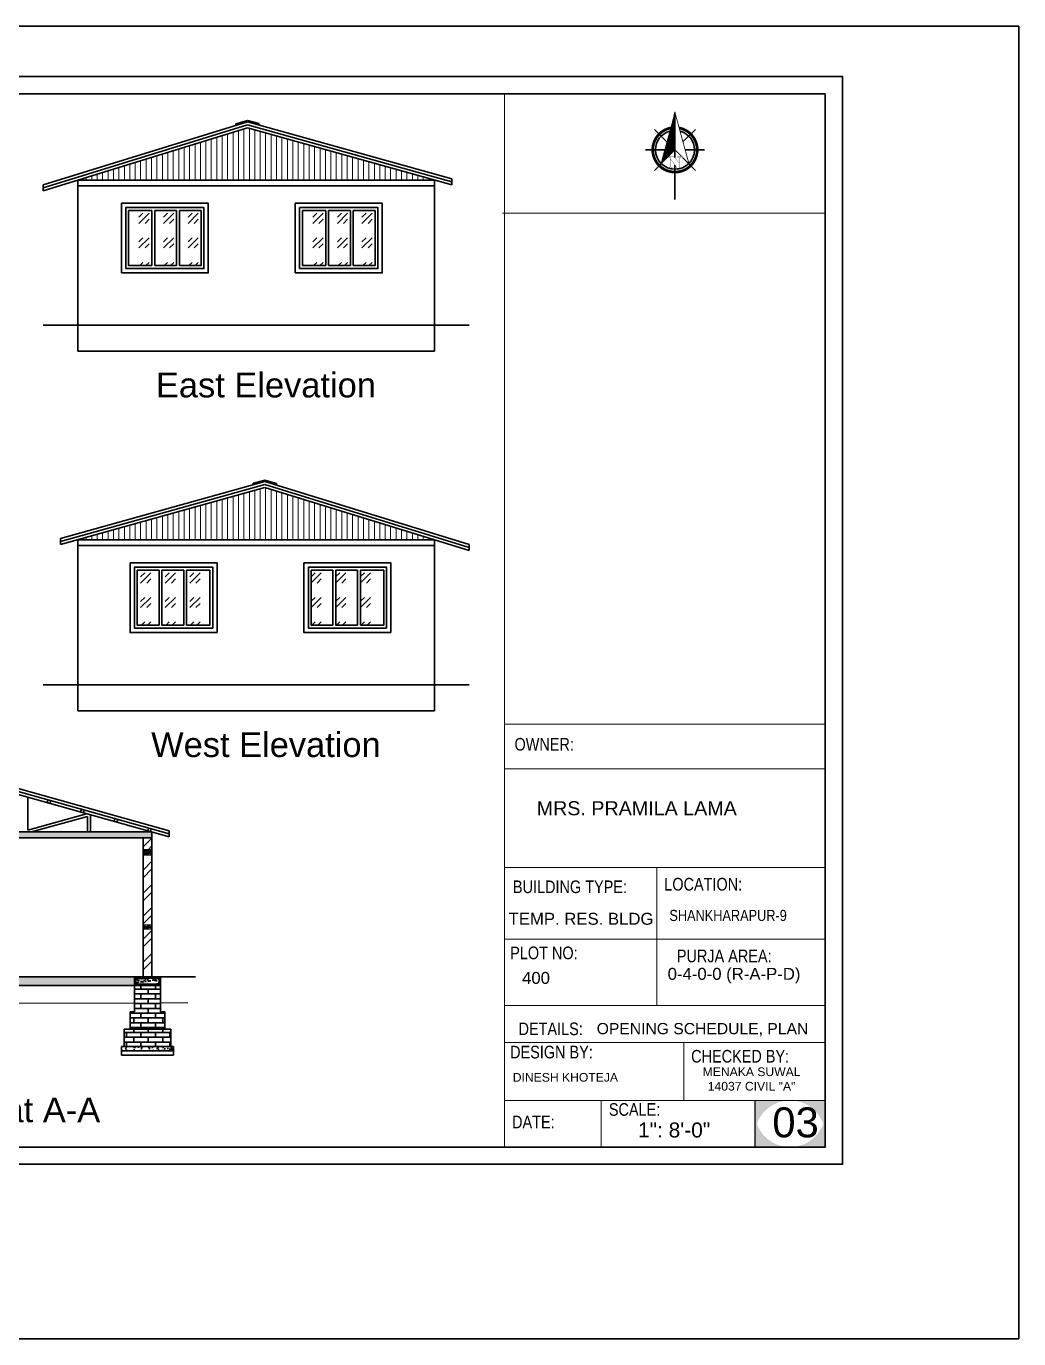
# Model space of a CAD drawing. Header units: inches. Extents: x 94889 to 364662, y -10661 to -3947.
# Drawn here: x 115610 to 116295, y -8053 to -7148 of the extents above; entities that cross this region are included whole.
import ezdxf

# ---------------------------------------------------------------- set-up
doc = ezdxf.new("R2010")
doc.units = ezdxf.units.IN
doc.header["$LTSCALE"] = 2
doc.header["$MEASUREMENT"] = 0
doc.layers.get('0').update_dxf_attribs({"linetype": 'CONTINUOUS'})
for name, color, linetype, lineweight in [('DIMENTION', 140, 'CONTINUOUS', 0), ('door', 20, 'CONTINUOUS', 35), ('Rebars', 1, 'CONTINUOUS', 13), ('Siteplan', 7, 'CONTINUOUS', 30), ('steps', 253, 'CONTINUOUS', 20), ('TEXT', 181, 'CONTINUOUS', 25), ('WALL - A', 1, 'CONTINUOUS', 40)]:
    doc.layers.add(name, color=color, linetype=linetype, lineweight=lineweight)
doc.layers.add('Normal Wall', color=7, linetype='CONTINUOUS', lineweight=35, true_color=0xffaf89)
doc.layers.add('Rear Wall', color=7, linetype='CONTINUOUS', lineweight=20, true_color=0xd4e480)
doc.styles.get("Standard").update_dxf_attribs({"font": 'ARIALN.TTF'})
doc.styles.add('SwissBT', font='swiss.ttf', dxfattribs={"height": 12})
pattern_1 = [(45, (7025.634, 862.33), (16.9705627, 0), [10, -14]), (45, (7029.877, 862.33), (16.9705627, 0), [4, -20]), (45, (7025.634, 866.573), (16.9705627, 0), [4, -20])]
pattern_2 = [(45, (7145.634, 862.33), (16.9705627, 0), [10, -14]), (45, (7149.877, 862.33), (16.9705627, 0), [4, -20]), (45, (7145.634, 866.573), (16.9705627, 0), [4, -20])]
pattern_3 = [(45, (7025.634, 614.198), (16.9705627, 0), [10, -14]), (45, (7029.877, 614.198), (16.9705627, 0), [4, -20]), (45, (7025.634, 618.44), (16.9705627, 0), [4, -20])]
pattern_4 = [(45, (7145.634, 614.198), (16.9705627, 0), [10, -14]), (45, (7149.877, 614.198), (16.9705627, 0), [4, -20]), (45, (7145.634, 618.44), (16.9705627, 0), [4, -20])]
pattern_5 = [(50, (51365.8693, 108708.794), (5.73808146, -0.50201708), [0.6, -6.6]), (355, (51365.8693, 108708.794), (-1.11001067, 6.01753707), [0.48, -5.28]), (100.4514, (51366.3475, 108708.752), (4.62807505, 5.51551634), [0.50992152, -5.6091369]), (46.1842, (51365.869, 108710.394), (8.5379284, -1.3241521), [0.9, -9.9]), (96.6356, (51366.581, 108710.2835), (7.47730164, 7.79294297), [0.7648823, -8.413704]), (351.1842, (51365.869, 108710.394), (7.47729556, 7.7929488), [0.72, -7.92]), (21, (51366.6693, 108709.994), (4.77525642, -3.22095113), [0.6, -6.6]), (326, (51366.6693, 108709.994), (1.94652266, 5.80120036), [0.48, -5.28]), (71.4514, (51367.067, 108709.7254), (6.72178103, 2.58024397), [0.50992152, -5.6091369]), (37.5, (51365.8693, 108708.7938), (0.097278843, 2.66315083), [0, -5.216, 0, -5.36, 0, -5.3]), (7.5, (51365.8693, 108708.7938), (2.1045563, 3.155293695), [0, -3.056, 0, -5.096, 0, -2.02]), (327.5, (51364.0853, 108708.7938), (4.27057949, -0.180438974), [0, -2, 0, -6.24, 0, -8.28]), (317.5, (51363.2853, 108708.794), (4.66548935, 0.80083986), [0, -2.6, 0, -4.144, 0, -5.88])]
pattern_6 = [(45, (5304.593, 412.575), (-7.9549513, 7.9549513), []), (45, (5309.896, 412.575), (-7.9549513, 7.9549513), [])]

# ---------------------------------------------------------------- blocks, each defined once
blk = doc.blocks.new('*X29')
at = {"color": 0}
for p, q in [((146.95, -410.95), (147.62, -410.29)), ((147.15, -410.22), (147.62, -409.76)), ((147.35, -409.49), (147.62, -409.23)), ((147.55, -408.76), (147.62, -408.7)), ((145.16, -417.52), (147.62, -415.06)), ((145.36, -416.79), (147.62, -414.53)), ((145.56, -416.06), (147.62, -414)), ((145.76, -415.33), (147.62, -413.47)), ((145.96, -414.6), (147.62, -412.94)), ((146.16, -413.87), (147.62, -412.41)), ((146.36, -413.14), (147.62, -411.88)), ((146.55, -412.41), (147.62, -411.35)), ((146.75, -411.68), (147.62, -410.82)), ((143.36, -424.09), (147.62, -419.83)), ((143.56, -423.36), (147.62, -419.3)), ((143.76, -422.63), (147.62, -418.77)), ((143.96, -421.9), (147.62, -418.24)), ((144.16, -421.17), (147.62, -417.71)), ((144.36, -420.44), (147.62, -417.18)), ((144.56, -419.71), (147.62, -416.65)), ((144.76, -418.98), (147.62, -416.12)), ((144.96, -418.25), (147.62, -415.59)), ((142.76, -426.28), (147.62, -421.42)), ((142.96, -425.55), (147.62, -420.89)), ((143.16, -424.82), (147.62, -420.36))]:
    blk.add_line(p, q, dxfattribs=at)
blk = doc.blocks.new('NORTH_15')
for p, q in [((0, 3.66), (0, 10.62)), ((-2.87, 2.87), (-7.37, 7.37)), ((2.87, 2.87), (7.37, 7.37)), ((-13.37, 0), (2.72, 0)), ((5.49, 0), (17.83, 0)), ((-2.87, -2.87), (-7.37, -7.37)), ((0, -3.66), (0, -10.62)), ((2.87, -2.87), (7.37, -7.37))]:
    blk.add_line(p, q)
for points, const_width in [([(4.96, -5.01), (-13.37, 0), (4.9, 5), (0, 0), (4.96, -5.01)], 0.3), ([(5.93, -1.55), (6, -1.55), (6.07, -1.54), (6.13, -1.53), (6.17, -1.52), (6.22, -1.51), (6.26, -1.49), (6.28, -1.47), (6.3, -1.45), (6.32, -1.42), (6.33, -1.39), (6.35, -1.34), (6.36, -1.29), (6.37, -1.23), (6.38, -1.16), (6.38, -1.08), (6.38, -1), (6.54, -1), (6.54, -2.34), (6.38, -2.34), (6.38, -2.3), (6.38, -2.23), (6.38, -2.16), (6.37, -2.09), (6.36, -2.04), (6.35, -1.99), (6.33, -1.95), (6.32, -1.91), (6.3, -1.88), (6.28, -1.86), (6.26, -1.83), (6.22, -1.81), (6.18, -1.8), (6.13, -1.78), (6.07, -1.77), (6.01, -1.76), (5.95, -1.76), (2.66, -1.76), (2.66, -2.34), (2.5, -2.34), (2.5, -0.16), (4.71, 1.44), (3.14, 1.44), (3.07, 1.44), (3, 1.43), (2.94, 1.42), (2.89, 1.41), (2.85, 1.4), (2.81, 1.38), (2.78, 1.36), (2.76, 1.34), (2.74, 1.31), (2.72, 1.27), (2.7, 1.22), (2.69, 1.17), (2.68, 1.11), (2.67, 1.04), (2.66, 0.97), (2.66, 0.89), (2.66, 0.87), (2.5, 0.87), (2.5, 2.21), (2.66, 2.21), (2.66, 2.17), (2.66, 2.09), (2.67, 2.03), (2.68, 1.97), (2.69, 1.91), (2.7, 1.86), (2.71, 1.82), (2.73, 1.78), (2.75, 1.76), (2.77, 1.74), (2.8, 1.72), (2.85, 1.7), (2.89, 1.68), (2.94, 1.67), (3, 1.66), (3.07, 1.66), (3.14, 1.66), (6.54, 1.66), (6.54, 0.75), (3.33, -1.55), (5.93, -1.55), (5.93, -1.55)], 0.1)]:
    blk.add_lwpolyline(points, dxfattribs=dict(const_width=const_width))
at = {"const_width": 1}
for points in [[(0, -8, 1), (0, 8, 0.359415), (-7.86, 1.52, 1)], [(-7.86, -1.52, 0.359415), (0, -8, 1)]]:
    blk.add_lwpolyline(points, format="xyb", dxfattribs=at)
for start, end in [(90, 164.973), (270, 90), (195.027, 270)]:
    blk.add_arc((0, 0), 7, start, end)
at = {"rotation": 90}
blk.add_blockref('*X29', (-421.89, -147.62), dxfattribs=at)
blk = doc.blocks.new('A$C0BDB7EE9')
at = {"layer": 'Siteplan', "xscale": 2.999999999999779, "yscale": 2.999999999999779, "zscale": 2.999999999999779, "rotation": 247.8612575918487}
blk.add_blockref('NORTH_15', (20.2, 49.5), dxfattribs=at)
blk = doc.blocks.new('A$C327B4BBD')
at = {"layer": 'DIMENTION', "ltscale": 0.3, "xscale": 1.171875000000082, "yscale": 1.171875000000082, "zscale": 1.171875000000082, "rotation": 112.1387424081494}
blk.add_blockref('A$C0BDB7EE9', (16.1, 0), dxfattribs=at)

msp = doc.modelspace()

# ---------------------------------------------------------------- hatches: boundary and pattern name
at = {"linetype": 'ByBlock', "lineweight": 5}
h = msp.add_hatch(dxfattribs=at)
h.set_pattern_fill('AR-CONC', style=0)
h.set_pattern_definition([(50, (5064.5927, 412.575), (7.17260183, -0.62752135), [0.75, -8.25]), (355, (5064.593, 412.575), (-1.38751334, 7.52192134), [0.6, -6.6]), (100.4514445, (5065.1904, 412.523), (5.78508847, 6.8943999), [0.6374019, -7.0114211]), (46.1842, (5064.593, 414.575), (10.6724133, -1.6551928), [1.125, -12.375]), (96.635635, (5065.482, 414.437), (9.3466195, 9.741186), [0.9561034, -10.5171376]), (351.184164, (5064.593, 414.575), (9.3466195, 9.741186), [0.9, -9.9]), (21, (5065.5927, 414.075), (5.96907052, -4.0261889), [0.75, -8.25]), (326, (5065.593, 414.075), (2.4331533, 7.25150045), [0.6, -6.6]), (71.451445, (5066.09, 413.74), (8.40222377, 3.22531153), [0.6374019, -7.0114211]), (37.5, (5064.5927, 412.5753), (0.121598553, 3.32893854), [0, -6.52, 0, -6.7, 0, -6.625]), (7.5, (5064.5927, 412.5753), (2.63069537, 3.94411712), [0, -3.82, 0, -6.37, 0, -2.525]), (327.5, (5062.3627, 412.5753), (5.33822436, -0.22554872), [0, -2.5, 0, -7.8, 0, -10.35]), (317.5, (5061.3627, 412.5753), (5.8318617, 1.00104982), [0, -3.25, 0, -5.18, 0, -7.35])])
h.paths.add_polyline_path([(115697.12, -7703.43), (115451.12, -7703.43), (115451.12, -7707.43), (115697.12, -7707.43)])
h = msp.add_hatch(dxfattribs=at)
h.set_pattern_fill('AR-CONC', scale=0.25, style=0)
h.set_pattern_definition([(50, (5304.5927, 463.5753), (1.793150457, -0.156880337), [0.1875, -2.0625]), (355, (5304.5927, 463.5753), (-0.346878334, 1.880480334), [0.15, -1.65]), (100.4514445, (5304.7421, 463.5622), (1.446272117, 1.723599977), [0.15935048, -1.75285528]), (46.1842, (5304.5927, 464.0753), (2.668103327, -0.4137982), [0.28125, -3.09375]), (96.6356355, (5304.815, 464.0408), (2.336654864, 2.4352965), [0.239025855, -2.6292844]), (351.184164, (5304.5927, 464.0753), (2.33665486, 2.4352965), [0.225, -2.475]), (21, (5304.8427, 463.9503), (1.49226763, -1.006547227), [0.1875, -2.0625]), (326, (5304.8427, 463.9503), (0.60828833, 1.812875113), [0.15, -1.65]), (71.4514447, (5304.967, 463.8664), (2.100555942, 0.806327882), [0.159350475, -1.75285528]), (37.5, (5304.5927, 463.5753), (0.0303996383, 0.8322346346), [0, -1.63, 0, -1.675, 0, -1.65625]), (7.5, (5304.5927, 463.5753), (0.6576738436, 0.98602928), [0, -0.955, 0, -1.5925, 0, -0.63125]), (327.5, (5304.0352, 463.5753), (1.3345560904, -0.0563871793), [0, -0.625, 0, -1.95, 0, -2.5875]), (317.5, (5303.7852, 463.5753), (1.457965423, 0.250262456), [0, -0.8125, 0, -1.295, 0, -1.8375])])
h.paths.add_polyline_path([(115697.12, -7715.43), (115691.12, -7715.43), (115691.12, -7719.43), (115697.12, -7719.43)])
edge = h.paths.add_edge_path(flags=16)
edge.add_arc((115696.03, -7718.07), 0.496, -91.94201, 0, ccw=False)
edge.add_line((115696.02, -7718.57), (115692.22, -7718.57))
edge.add_arc((115692.2, -7718.07), 0.496, 180, 271.94201, ccw=False)
edge.add_arc((115692.2, -7718.07), 0.496, 0, 180, ccw=False)
edge.add_arc((115692.2, -7718.07), 0.496, 271.94201, 360, ccw=False)
edge.add_line((115692.22, -7718.57), (115696.02, -7718.57))
edge.add_arc((115696.03, -7718.07), 0.496, 180, 268.05799, ccw=False)
edge.add_arc((115696.03, -7718.07), 0.496, 0, 180, ccw=False)
h = msp.add_hatch(dxfattribs=at)
h.set_pattern_fill('AR-CONC', scale=0.25, style=0)
h.set_pattern_definition([(50, (5304.5927, 412.5753), (1.793150457, -0.156880337), [0.1875, -2.0625]), (355, (5304.5927, 412.5753), (-0.346878334, 1.880480334), [0.15, -1.65]), (100.4514445, (5304.7421, 412.5622), (1.446272117, 1.723599977), [0.15935048, -1.75285528]), (46.1842, (5304.5927, 413.0753), (2.668103327, -0.4137982), [0.28125, -3.09375]), (96.6356355, (5304.815, 413.0408), (2.336654864, 2.4352965), [0.239025855, -2.6292844]), (351.184164, (5304.5927, 413.0753), (2.33665486, 2.4352965), [0.225, -2.475]), (21, (5304.8427, 412.9503), (1.49226763, -1.006547227), [0.1875, -2.0625]), (326, (5304.8427, 412.9503), (0.60828833, 1.812875113), [0.15, -1.65]), (71.4514447, (5304.967, 412.8664), (2.100555942, 0.806327882), [0.159350475, -1.75285528]), (37.5, (5304.5927, 412.5753), (0.0303996383, 0.8322346346), [0, -1.63, 0, -1.675, 0, -1.65625]), (7.5, (5304.5927, 412.5753), (0.6576738436, 0.98602928), [0, -0.955, 0, -1.5925, 0, -0.63125]), (327.5, (5304.0352, 412.5753), (1.3345560904, -0.0563871793), [0, -0.625, 0, -1.95, 0, -2.5875]), (317.5, (5303.7852, 412.5753), (1.457965423, 0.250262456), [0, -0.8125, 0, -1.295, 0, -1.8375])])
h.paths.add_polyline_path([(115697.12, -7767.43), (115691.12, -7767.43), (115691.12, -7770.43), (115697.12, -7770.43)])
h.paths.add_polyline_path([(115696.53, -7769.07, -0.424176), (115696.02, -7769.57), (115692.22, -7769.57, -0.424176), (115691.7, -7769.07, -1), (115692.69, -7769.07, -0.404321), (115692.22, -7769.57), (115696.02, -7769.57, -0.404321), (115695.54, -7769.07, -1)], flags=16)
msp.add_hatch(color=0).paths.add_polyline_path([(116161.75, -7888.71), (116137.44, -7888.71, -0.414214), (116161.75, -7913.02)])
at = {"layer": 'door', "ltscale": 0.5}
h = msp.add_hatch(dxfattribs=at)
h.set_pattern_fill('GOST_GLASS', color=256, scale=2)
h.set_pattern_definition(pattern_1)
h.paths.add_polyline_path([(115681.08, -7312.67), (115697.08, -7312.67), (115697.08, -7274.67), (115681.08, -7274.67)])
h = msp.add_hatch(dxfattribs=at)
h.set_pattern_fill('GOST_GLASS', color=256, scale=2)
h.set_pattern_definition(pattern_1)
h.paths.add_polyline_path([(115699.08, -7312.67), (115714.08, -7312.67), (115714.08, -7274.67), (115699.08, -7274.67)])
h = msp.add_hatch(dxfattribs=at)
h.set_pattern_fill('GOST_GLASS', color=256, scale=2)
h.set_pattern_definition(pattern_1)
h.paths.add_polyline_path([(115731.08, -7274.67), (115716.08, -7274.67), (115716.08, -7312.67), (115731.08, -7312.67)])
h = msp.add_hatch(dxfattribs=at)
h.set_pattern_fill('GOST_GLASS', color=256, scale=2)
h.set_pattern_definition(pattern_2)
h.paths.add_polyline_path([(115817.08, -7274.67), (115801.08, -7274.67), (115801.08, -7312.67), (115817.08, -7312.67)])
h = msp.add_hatch(dxfattribs=at)
h.set_pattern_fill('GOST_GLASS', color=256, scale=2)
h.set_pattern_definition(pattern_2)
h.paths.add_polyline_path([(115834.08, -7274.67), (115819.08, -7274.67), (115819.08, -7312.67), (115834.08, -7312.67)])
h = msp.add_hatch(dxfattribs=at)
h.set_pattern_fill('GOST_GLASS', color=256, scale=2)
h.set_pattern_definition(pattern_2)
h.paths.add_polyline_path([(115851.08, -7274.67), (115836.08, -7274.67), (115836.08, -7312.67), (115851.08, -7312.67)])
h = msp.add_hatch(dxfattribs=at)
h.set_pattern_fill('GOST_GLASS', color=256, scale=2)
h.set_pattern_definition(pattern_4)
h.paths.add_polyline_path([(115687.08, -7522.81), (115702.08, -7522.81), (115702.08, -7560.81), (115687.08, -7560.81)])
h = msp.add_hatch(dxfattribs=at)
h.set_pattern_fill('GOST_GLASS', color=256, scale=2)
h.set_pattern_definition(pattern_4)
h.paths.add_polyline_path([(115704.08, -7522.81), (115719.08, -7522.81), (115719.08, -7560.81), (115704.08, -7560.81)])
h = msp.add_hatch(dxfattribs=at)
h.set_pattern_fill('GOST_GLASS', color=256, scale=2)
h.set_pattern_definition(pattern_4)
h.paths.add_polyline_path([(115721.08, -7522.81), (115737.08, -7522.81), (115737.08, -7560.81), (115721.08, -7560.81)])
h = msp.add_hatch(dxfattribs=at)
h.set_pattern_fill('GOST_GLASS', color=256, scale=2)
h.set_pattern_definition(pattern_3)
h.paths.add_polyline_path([(115807.08, -7560.81), (115822.08, -7560.81), (115822.08, -7522.81), (115807.08, -7522.81)])
h = msp.add_hatch(dxfattribs=at)
h.set_pattern_fill('GOST_GLASS', color=256, scale=2)
h.set_pattern_definition(pattern_3)
h.paths.add_polyline_path([(115839.08, -7522.81), (115824.08, -7522.81), (115824.08, -7560.81), (115839.08, -7560.81)])
h = msp.add_hatch(dxfattribs=at)
h.set_pattern_fill('GOST_GLASS', color=256, scale=2)
h.set_pattern_definition(pattern_3)
h.paths.add_polyline_path([(115857.08, -7522.81), (115841.08, -7522.81), (115841.08, -7560.81), (115857.08, -7560.81)])
h = msp.add_hatch(color=256, dxfattribs=at)
h.dxf.hatch_style = 1
h.paths.add_polyline_path([(115692.69, -7718.07, 0.315664), (115692.37, -7717.6), (115692.2, -7717.57, 0.414214), (115691.7, -7718.07, 0.404321), (115692.18, -7718.57), (115692.22, -7718.57, 0.404321)])
h = msp.add_hatch(color=256, dxfattribs=at)
h.dxf.hatch_style = 1
h.paths.add_polyline_path([(115696.03, -7717.57), (115695.86, -7717.6, 0.315664), (115695.54, -7718.07, 1), (115696.53, -7718.07, 0.414214)])
h = msp.add_hatch(color=256, dxfattribs=at)
h.dxf.hatch_style = 1
h.paths.add_polyline_path([(115692.69, -7769.07, 0.315664), (115692.37, -7768.6), (115692.2, -7768.57, 0.414214), (115691.7, -7769.07, 0.404321), (115692.18, -7769.57), (115692.22, -7769.57, 0.404321)])
h = msp.add_hatch(color=256, dxfattribs=at)
h.dxf.hatch_style = 1
h.paths.add_polyline_path([(115696.03, -7768.57), (115695.86, -7768.6, 0.315664), (115695.54, -7769.07, 1), (115696.53, -7769.07, 0.414214)])
h = msp.add_hatch(dxfattribs=at)
h.set_pattern_fill('AR-CONC', color=256, scale=0.8, style=0)
h.set_pattern_definition(pattern_5)
h.paths.add_polyline_path([(115703.12, -7803.43), (115685.12, -7803.43), (115685.12, -7809.43), (115703.12, -7809.43), (115703.12, -7804.38)])
h.paths.add_polyline_path([(115702.12, -7804.38), (115702.12, -7808.43), (115686.12, -7808.43), (115686.12, -7804.38), (115686.42, -7804.38, -0.049683), (115686.48, -7804.38)], flags=16)
h.paths.add_polyline_path([(115702.11, -7804.71, -1), (115701.44, -7804.71, -1)], flags=0)
h.paths.add_polyline_path([(115702.12, -7808.09, -1), (115701.45, -7808.09, -1)], flags=16)
h.paths.add_polyline_path([(115686.79, -7808.09, -1), (115686.12, -7808.09, -1)], flags=16)
h = msp.add_hatch(dxfattribs=at)
h.set_pattern_fill('AR-CONC', color=256, scale=0.8, style=0)
h.set_pattern_definition(pattern_5)
h.paths.add_polyline_path([(115702.12, -7804.38), (115686.12, -7804.38), (115686.12, -7808.43), (115702.12, -7808.43)])
h = msp.add_hatch(color=256, dxfattribs=at)
h.paths.add_polyline_path([(115686.79, -7804.71, 0.385424), (115686.48, -7804.38), (115686.42, -7804.38, 0.385424), (115686.12, -7804.71, 1)])
h.paths.add_polyline_path([(115686.12, -7808.09, 1), (115686.79, -7808.09, 1)])
h.paths.add_polyline_path([(115701.44, -7804.71, 1), (115702.11, -7804.71, 1)])
h.paths.add_polyline_path([(115701.45, -7808.09, 1), (115702.12, -7808.09, 1)])
h = msp.add_hatch(dxfattribs=at)
h.set_pattern_fill('AR-BRSTD', color=256, scale=1.25)
h.set_pattern_definition([(0, (5064.5927, 412.5753), (0, 3.33375), []), (90, (5064.5927, 412.5753), (-5, 3.33375), [3.33375, -3.33375])])
h.paths.add_polyline_path([(115703.12, -7809.43), (115685.12, -7809.43), (115685.12, -7827.43), (115703.12, -7827.43)])
h.paths.add_polyline_path([(115706.12, -7827.43), (115682.12, -7827.43), (115682.12, -7839.43), (115703.12, -7839.43), (115706.12, -7839.43)])
h.paths.add_polyline_path([(115710.12, -7839.43), (115703.12, -7839.43), (115682.12, -7839.43), (115678.12, -7839.43), (115678.12, -7851.43), (115710.12, -7851.43)])
h = msp.add_hatch(dxfattribs=at)
h.set_pattern_fill('AR-CONC', color=256, style=0)
h.set_pattern_definition([(50, (110926.377, 60591.4525), (7.17260183, -0.62752135), [0.75, -8.25]), (355, (110926.377, 60591.4525), (-1.3875133, 7.5219213), [0.6, -6.6]), (100.4514, (110926.9745, 60591.4), (5.7850938, 6.8943954), [0.6374019, -7.0114211]), (46.1842, (110926.377, 60593.4525), (10.6724105, -1.6551901), [1.125, -12.375]), (96.6356, (110927.266, 60593.315), (9.346627, 9.7411787), [0.9561029, -10.51713]), (351.1842, (110926.377, 60593.453), (9.3466195, 9.741186), [0.9, -9.9]), (21, (110927.377, 60592.9525), (5.9690705, -4.0261889), [0.75, -8.25]), (326, (110927.377, 60592.9525), (2.4331533, 7.25150045), [0.6, -6.6]), (71.4514, (110927.874, 60592.617), (8.4022263, 3.225305), [0.6374019, -7.0114211]), (37.5, (110926.3767, 60591.4525), (0.12159855, 3.32893854), [0, -6.52, 0, -6.7, 0, -6.625]), (7.5, (110926.3767, 60591.4525), (2.63069537, 3.94411712), [0, -3.82, 0, -6.37, 0, -2.525]), (327.5, (110924.1467, 60591.4525), (5.33822436, -0.22554872), [0, -2.5, 0, -7.8, 0, -10.35]), (317.5, (110923.1467, 60591.4525), (5.8318617, 1.00104982), [0, -3.25, 0, -5.18, 0, -7.35])])
h.paths.add_polyline_path([(115712.12, -7851.43), (115676.12, -7851.43), (115676.12, -7854.43), (115712.12, -7854.43)])
at = {"layer": 'steps', "ltscale": 0.3}
h = msp.add_hatch(dxfattribs=at)
h.set_pattern_fill('ANSI31', scale=30, angle=45)
h.set_pattern_definition([(90, (7025.634, 862.3304), (-3.75, 0), [])])
h.paths.add_polyline_path([(115892.08, -7253.67), (115763.08, -7217.67), (115646.08, -7253.67)])
h = msp.add_hatch(dxfattribs=at)
h.set_pattern_fill('ANSI31', scale=30, angle=45)
h.set_pattern_definition([(90, (7025.634, 614.1977), (-3.75, 0), [])])
h.paths.add_polyline_path([(115892.08, -7501.81), (115775.08, -7465.81), (115646.08, -7501.81)])
h = msp.add_hatch(dxfattribs=at)
h.set_pattern_fill('AR-CONC', scale=0.8, style=0)
h.set_pattern_definition([(50, (115585.616, -7806.428), (5.73808, -0.50202), [0.6, -6.6]), (355, (115585.616, -7806.428), (-1.11, 6.01754), [0.48, -5.28]), (100.4514, (115586.0944, -7806.47), (4.62807, 5.51552), [0.50992, -5.60914]), (46.184, (115585.616, -7804.828), (8.53793, -1.32415), [0.9, -9.9]), (96.636, (115586.328, -7804.9385), (7.4773, 7.79295), [0.7649, -8.4137]), (351.184, (115585.616, -7804.828), (7.4773, 7.79295), [0.72, -7.92]), (21, (115586.416, -7805.228), (4.77526, -3.22095), [0.6, -6.6]), (326, (115586.416, -7805.228), (1.94652, 5.8012), [0.48, -5.28]), (71.4514, (115586.814, -7805.4966), (6.72178, 2.58025), [0.50992, -5.60914]), (37.5, (115585.6162, -7806.4281), (0.09728, 2.66315), [0, -5.216, 0, -5.36, 0, -5.3]), (7.5, (115585.6162, -7806.428), (2.104556, 3.155294), [0, -3.056, 0, -5.096, 0, -2.02]), (327.5, (115583.8322, -7806.4281), (4.27058, -0.18044), [0, -2, 0, -6.24, 0, -8.28]), (317.5, (115583.032, -7806.428), (4.66549, 0.80084), [0, -2.6, 0, -4.144, 0, -5.88])])
h.paths.add_polyline_path([(115576.62, -7803.43), (115459.62, -7803.43), (115459.62, -7809.43), (115576.62, -7809.43)])
h.paths.add_polyline_path([(115694.62, -7803.43), (115576.62, -7803.43), (115576.62, -7809.43), (115694.62, -7809.43)])
at = {"layer": 'TEXT'}
for points in [[(116137.44, -7888.71), (116113.13, -7888.71), (116113.13, -7913.02, -0.414214)], [(116137.44, -7888.71), (116113.13, -7888.71), (116113.13, -7913.02, -0.414214)], [(116113.13, -7896.53), (116113.13, -7920.84), (116137.44, -7920.84, -0.414214)], [(116113.13, -7896.53), (116113.13, -7920.84), (116137.44, -7920.84, -0.414214)], [(116161.75, -7888.71), (116137.44, -7888.71, -0.414214), (116161.75, -7913.02)], [(116161.75, -7896.53, -0.414214), (116137.44, -7920.84), (116161.75, -7920.84)], [(116161.75, -7896.53, -0.414214), (116137.44, -7920.84), (116161.75, -7920.84)]]:
    msp.add_hatch(color=0, dxfattribs=at).paths.add_polyline_path(points)
at = {"layer": 'WALL - A', "lineweight": 25}
h = msp.add_hatch(dxfattribs=at)
h.set_pattern_fill('ANSI32', color=256, scale=30, style=0)
h.set_pattern_definition(pattern_6)
h.paths.add_polyline_path([(115697.12, -7707.43), (115691.12, -7707.43), (115691.12, -7715.43), (115697.12, -7715.43)])
h = msp.add_hatch(dxfattribs=at)
h.set_pattern_fill('ANSI32', color=256, scale=30, style=0)
h.set_pattern_definition(pattern_6)
h.paths.add_polyline_path([(115697.12, -7719.43), (115691.12, -7719.43), (115691.12, -7767.43), (115697.12, -7767.43)])
h = msp.add_hatch(dxfattribs=at)
h.set_pattern_fill('ANSI32', color=256, scale=30, style=0)
h.set_pattern_definition(pattern_6)
h.paths.add_polyline_path([(115697.12, -7770.43), (115691.12, -7770.43), (115691.12, -7803.43), (115697.12, -7803.43)])

# ---------------------------------------------------------------- linework, layer by layer
at = {"color": 7, "linetype": 'ByBlock', "lineweight": 5}
for p, q in [((115691.12, -7715.43), (115697.12, -7715.43)), ((115691.12, -7719.43), (115697.12, -7719.43)), ((115691.12, -7719.43), (115697.12, -7719.43)), ((115692.18, -7718.57), (115696.03, -7718.57)), ((115692.2, -7717.57), (115693.95, -7717.88)), ((115696.03, -7717.57), (115694.28, -7717.88)), ((115691.12, -7767.43), (115697.12, -7767.43)), ((115692.18, -7769.57), (115696.03, -7769.57)), ((115692.2, -7768.57), (115693.95, -7768.88)), ((115696.03, -7768.57), (115694.28, -7768.88)), ((115691.12, -7770.43), (115697.12, -7770.43)), ((115691.12, -7770.43), (115697.12, -7770.43)), ((115703.12, -7821.43), (115721.89, -7821.43))]:
    msp.add_line(p, q, dxfattribs=at)
at = {"color": 7, "linetype": 'ByBlock', "lineweight": 5, "ltscale": 10}
msp.add_line((115577.12, -7821.44), (115685.12, -7821.44), dxfattribs=at)
at = {"color": 0}
msp.add_line((116113.13, -7888.71), (116113.13, -7920.84), dxfattribs=at)
msp.add_line((116113.13, -7888.71), (116113.13, -7920.84), dxfattribs=at)
at = {"color": 7, "linetype": 'ByBlock', "lineweight": 5}
for centre in [(115692.2, -7718.07), (115696.03, -7718.07), (115692.2, -7769.07), (115696.03, -7769.07)]:
    msp.add_circle(centre, 0.496, dxfattribs=at)
at = {"layer": 'door', "ltscale": 0.5}
for p, q in [((115763.02, -7213.5), (115622.08, -7256.87)), ((115763.05, -7215.59), (115622.08, -7258.97)), ((115755.02, -7214.92), (115763.01, -7212.46)), ((115755.02, -7215.97), (115755.02, -7214.92)), ((115763.01, -7212.46), (115771.02, -7214.7)), ((115763.02, -7213.5), (115904.08, -7252.87)), ((115763.05, -7215.59), (115904.08, -7254.95)), ((115771.02, -7215.74), (115771.02, -7214.7)), ((115763.08, -7217.67), (115622.08, -7261.06)), ((115763.08, -7217.67), (115904.08, -7257.02)), ((115646.08, -7353.67), (115646.08, -7253.67)), ((115646.08, -7253.67), (115892.08, -7253.67)), ((115892.08, -7353.67), (115892.08, -7253.67)), ((115904.08, -7257.02), (115904.08, -7252.87)), ((115622.08, -7261.06), (115622.08, -7256.87)), ((115646.08, -7257.67), (115892.08, -7257.67)), ((115697.08, -7274.67), (115697.08, -7312.67)), ((115699.08, -7274.67), (115699.08, -7312.67)), ((115716.08, -7274.67), (115716.08, -7312.67)), ((115817.08, -7274.67), (115817.08, -7312.67)), ((115819.08, -7274.67), (115819.08, -7312.67)), ((115836.08, -7274.67), (115836.08, -7312.67)), ((115622.08, -7353.67), (115916.08, -7353.67)), ((115646.08, -7371.67), (115646.08, -7353.67)), ((115892.08, -7371.67), (115892.08, -7353.67)), ((115646.08, -7371.67), (115892.08, -7371.67)), ((115775.13, -7461.64), (115634.08, -7501)), ((115775.15, -7460.6), (115767.13, -7462.83)), ((115775.13, -7461.64), (115916.08, -7505.01)), ((115783.13, -7463.05), (115775.15, -7460.6)), ((115775.11, -7463.72), (115634.08, -7503.08)), ((115775.08, -7465.81), (115634.08, -7505.15)), ((115767.13, -7463.87), (115767.13, -7462.83)), ((115775.08, -7465.81), (115916.08, -7509.19)), ((115775.11, -7463.72), (115916.08, -7507.1)), ((115783.13, -7464.1), (115783.13, -7463.05)), ((115634.08, -7505.15), (115634.08, -7501)), ((115646.08, -7601.81), (115646.08, -7501.81)), ((115892.08, -7501.81), (115646.08, -7501.81)), ((115892.08, -7505.81), (115646.08, -7505.81)), ((115892.08, -7601.81), (115892.08, -7501.81)), ((115916.08, -7509.19), (115916.08, -7505.01)), ((115702.08, -7522.81), (115702.08, -7560.81)), ((115719.08, -7522.81), (115719.08, -7560.81)), ((115721.08, -7522.81), (115721.08, -7560.81)), ((115822.08, -7522.81), (115822.08, -7560.81)), ((115839.08, -7522.81), (115839.08, -7560.81)), ((115841.08, -7522.81), (115841.08, -7560.81)), ((115916.08, -7601.81), (115622.08, -7601.81)), ((115646.08, -7619.81), (115646.08, -7601.81)), ((115892.08, -7619.81), (115892.08, -7601.81)), ((115892.08, -7619.81), (115646.08, -7619.81)), ((115568.06, -7663.26), (115709.12, -7702.62)), ((115568.09, -7665.34), (115709.12, -7704.7)), ((115568.12, -7667.43), (115709.12, -7706.78)), ((115611.45, -7702.11), (115611.45, -7679.52)), ((115611.45, -7702.11), (115651.92, -7690.82)), ((115614.17, -7703.43), (115652.78, -7692.65)), ((115652.78, -7703.43), (115652.78, -7692.65)), ((115654.78, -7703.43), (115654.78, -7691.61)), ((115451.12, -7703.43), (115697.12, -7703.43)), ((115697.12, -7803.43), (115697.12, -7703.43)), ((115709.12, -7706.78), (115709.12, -7702.62)), ((115451.12, -7707.43), (115697.12, -7707.43)), ((115691.12, -7803.43), (115691.12, -7707.43)), ((115427.12, -7803.43), (115703.12, -7803.43)), ((115685.12, -7803.43), (115685.12, -7827.43)), ((115702.12, -7804.38), (115686.12, -7804.38)), ((115686.12, -7804.38), (115686.12, -7808.43)), ((115701.61, -7804.38), (115701.11, -7805.02)), ((115702.12, -7804.82), (115701.61, -7805.48)), ((115702.12, -7804.38), (115702.12, -7808.43)), ((115703.12, -7803.43), (115703.12, -7827.43)), ((115703.12, -7803.43), (115727.12, -7803.43)), ((115449.62, -7809.43), (115698.62, -7809.43)), ((115685.12, -7809.43), (115703.12, -7809.43)), ((115702.12, -7808.43), (115686.12, -7808.43)), ((115682.12, -7827.43), (115682.12, -7839.43)), ((115685.12, -7827.43), (115682.12, -7827.43)), ((115703.12, -7827.43), (115706.12, -7827.43)), ((115706.12, -7827.43), (115706.12, -7839.43)), ((115678.12, -7839.43), (115703.12, -7839.43)), ((115678.12, -7839.43), (115678.12, -7851.43)), ((115703.12, -7839.43), (115710.12, -7839.43)), ((115710.12, -7839.43), (115710.12, -7851.43)), ((115676.12, -7851.43), (115712.12, -7851.43)), ((115676.12, -7851.43), (115676.12, -7857.43)), ((115712.12, -7851.43), (115712.12, -7857.43)), ((115676.12, -7854.43), (115712.12, -7854.43)), ((115676.12, -7857.43), (115712.12, -7857.43))]:
    msp.add_line(p, q, dxfattribs=at)
for points in [[(112119.96, -7147.5), (116295.25, -7147.5), (116295.25, -8053.1), (112119.96, -8053.1)], [(115676.08, -7317.67), (115736.08, -7317.67), (115736.08, -7269.67), (115676.08, -7269.67)], [(115796.08, -7317.67), (115856.08, -7317.67), (115856.08, -7269.67), (115796.08, -7269.67)], [(115679.08, -7314.67), (115733.08, -7314.67), (115733.08, -7272.67), (115679.08, -7272.67)], [(115799.08, -7314.67), (115853.08, -7314.67), (115853.08, -7272.67), (115799.08, -7272.67)], [(115742.08, -7565.81), (115682.08, -7565.81), (115682.08, -7517.81), (115742.08, -7517.81)], [(115739.08, -7562.81), (115685.08, -7562.81), (115685.08, -7520.81), (115739.08, -7520.81)], [(115862.08, -7565.81), (115802.08, -7565.81), (115802.08, -7517.81), (115862.08, -7517.81)], [(115859.08, -7562.81), (115805.08, -7562.81), (115805.08, -7520.81), (115859.08, -7520.81)], [(115627.34, -7681.88), (115625.41, -7681.34), (115624.88, -7683.27), (115626.8, -7683.81)], [(115650.46, -7688.33), (115648.53, -7687.79), (115647.99, -7689.72), (115649.92, -7690.26)], [(115673.57, -7694.78), (115671.65, -7694.24), (115671.11, -7696.17), (115673.04, -7696.71)], [(115696.69, -7701.23), (115694.76, -7700.7), (115694.23, -7702.62), (115696.15, -7703.16)]]:
    msp.add_lwpolyline(points, close=True, dxfattribs=at)
for points in [[(115697.08, -7274.67), (115681.08, -7274.67), (115681.08, -7312.67), (115697.08, -7312.67)], [(115699.08, -7312.67), (115714.08, -7312.67), (115714.08, -7274.67), (115699.08, -7274.67)], [(115716.08, -7312.67), (115731.08, -7312.67), (115731.08, -7274.67), (115716.08, -7274.67)], [(115817.08, -7274.67), (115801.08, -7274.67), (115801.08, -7312.67), (115817.08, -7312.67)], [(115819.08, -7312.67), (115834.08, -7312.67), (115834.08, -7274.67), (115819.08, -7274.67)], [(115836.08, -7312.67), (115851.08, -7312.67), (115851.08, -7274.67), (115836.08, -7274.67)], [(115702.08, -7560.81), (115687.08, -7560.81), (115687.08, -7522.81), (115702.08, -7522.81)], [(115719.08, -7560.81), (115704.08, -7560.81), (115704.08, -7522.81), (115719.08, -7522.81)], [(115721.08, -7522.81), (115737.08, -7522.81), (115737.08, -7560.81), (115721.08, -7560.81)], [(115822.08, -7560.81), (115807.08, -7560.81), (115807.08, -7522.81), (115822.08, -7522.81)], [(115839.08, -7560.81), (115824.08, -7560.81), (115824.08, -7522.81), (115839.08, -7522.81)], [(115841.08, -7522.81), (115857.08, -7522.81), (115857.08, -7560.81), (115841.08, -7560.81)]]:
    msp.add_lwpolyline(points, dxfattribs=at)
for centre in [(115686.45, -7804.71), (115701.78, -7804.71), (115686.45, -7808.09), (115701.78, -7808.09)]:
    msp.add_circle(centre, 0.335, dxfattribs=at)
at = {"layer": 'Normal Wall'}
for points in [[(115115.65, -7182.22), (116173.66, -7182.22), (116173.66, -7932.75), (115115.65, -7932.75)], [(115115.65, -7182.22), (116173.66, -7182.22), (116173.66, -7932.75), (115115.65, -7932.75)], [(116161.75, -7194.12), (115139.47, -7194.12), (115139.47, -7920.84), (116161.75, -7920.84)], [(116161.75, -7194.12), (115139.47, -7194.12), (115139.47, -7920.84), (116161.75, -7920.84)]]:
    msp.add_lwpolyline(points, close=True, dxfattribs=at)
at = {"layer": 'Rear Wall'}
for p, q in [((115940.33, -7638.4), (115940.33, -7194.12)), ((115939.15, -7276.42), (116161.75, -7276.42)), ((115940.33, -7629.13), (116161.75, -7629.13)), ((115940.33, -7629.13), (116161.75, -7629.13)), ((115940.33, -7629.13), (116161.75, -7629.13)), ((115940.33, -7629.13), (116161.75, -7629.13)), ((115940.33, -7659.94), (116161.75, -7659.94)), ((115940.33, -7659.94), (116161.75, -7659.94)), ((115940.33, -7728), (116161.75, -7728)), ((115940.33, -7728), (116161.75, -7728)), ((116045.6, -7728), (116045.6, -7813.9)), ((116045.6, -7728), (116045.6, -7823.16)), ((115940.33, -7777.49), (116161.75, -7777.49)), ((115940.33, -7777.49), (116161.75, -7777.49)), ((115940.33, -7823.16), (116161.75, -7823.16)), ((115940.33, -7848.59), (116161.75, -7848.59)), ((115940.33, -7848.59), (116161.75, -7848.59)), ((116064.18, -7888.71), (116064.18, -7848.59)), ((116064.18, -7888.71), (116064.18, -7848.59)), ((115940.33, -7888.71), (116161.75, -7888.71)), ((115940.33, -7888.71), (116161.75, -7888.71)), ((116007.07, -7888.71), (116007.07, -7920.84)), ((116007.07, -7888.71), (116007.07, -7920.84))]:
    msp.add_line(p, q, dxfattribs=at)
msp.add_lwpolyline([(115940.33, -7629.13), (116161.75, -7629.13), (116161.75, -7920.84), (115940.33, -7920.84)], close=True, dxfattribs=at)
msp.add_lwpolyline([(115940.33, -7629.13), (116161.75, -7629.13), (116161.75, -7920.84), (115940.33, -7920.84)], close=True, dxfattribs=at)

# ---------------------------------------------------------------- block references
at = {"layer": 'Rebars', "xscale": 0.5459999999999999, "yscale": 0.5459999999999999, "zscale": 0.5459999999999999, "rotation": 270}
msp.add_blockref('A$C327B4BBD', (116058.02, -7258.2), dxfattribs=at)

# ---------------------------------------------------------------- texts
at = {"color": 0}
for s, p in [('OWNER:', (115947.33, -7647.28)), ('LOCATION:', (116050.67, -7743.82))]:
    msp.add_text(s, height=8.704, dxfattribs=at).set_placement(p)
at = {"color": 7, "linetype": 'ByBlock', "lineweight": 5, "char_height": 6, "attachment_point": 5}
for s, insert, width in [('{\\fArial CE|b0|i0|c238|p34;\\P\\fArial CE|b0|i0|c0|p34;\\H2.8333x;East\\fArial CE|b0|i0|c238|p34; El\\fArial CE|b0|i0|c0|p34;e\\fArial CE|b0|i0|c238|p34;vation}', (115775.82, -7390.2), 195.2975), ('{\\fArial CE|b0|i0|c238|p34;\\P\\fArial CE|b0|i0|c0|p34;\\H2.8333x;West\\fArial CE|b0|i0|c238|p34; El\\fArial CE|b0|i0|c0|p34;e\\fArial CE|b0|i0|c238|p34;vation}', (115775.82, -7638.33), 195.2975), ('{\\fArial CE|b0|i0|c238|p34;\\P\\H2.8333x;Section at A-A}', (115585.59, -7890.3), 232.9624)]:
    msp.add_mtext(s, dxfattribs=dict(at, insert=insert, width=width))
at = {"layer": 'TEXT', "color": 0}
for s, height, p in [('OWNER:', 8.704, (115947.33, -7647.28)), ('LOCATION:', 8.704, (116050.67, -7743.82)), ('CHECKED BY:', 8.7044, (116069.23, -7862.52)), ('CHECKED BY:', 8.7044, (116069.23, -7862.52)), ('SCALE:', 8.704, (116012.46, -7899.25)), ('SCALE:', 8.704, (116012.46, -7899.25))]:
    msp.add_text(s, height=height, dxfattribs=at).set_placement(p)
at = {"layer": 'TEXT', "color": 0, "linetype": 'ByBlock', "style": 'SwissBT'}
for s, insert, char_height, width, attachment_point in [('MRS. PRAMILA LAMA', (116031.67, -7682.18), 9.72, 152.6813, 2), ('OPENING SCHEDULE, PLAN', (116004.05, -7835.24), 7.7396, 268.5322, 1), ('DINESH KHOTEJA', (115946.12, -7869.73), 6, 201.5276, 1), ('MENAKA SUWAL\\P14037 CIVIL "A"', (116110.91, -7865.86), 6, 88.5492, 2)]:
    msp.add_mtext(s, dxfattribs=dict(at, insert=insert, char_height=char_height, width=width, attachment_point=attachment_point))
at = {"layer": 'TEXT', "color": 0, "attachment_point": 1}
for s, insert, char_height, width in [('BUILDING TYPE:', (115946.25, -7736.91), 8.7044, 148.5551), ('BUILDING TYPE:', (115946.25, -7736.91), 8.7044, 148.5551), ('PLOT NO: ', (115944.35, -7782.51), 8.704, 138.0271), ('PLOT NO: ', (115944.35, -7782.51), 8.704, 138.0271), ('PURJA AREA:', (116059.35, -7784.62), 8.7044, 197.5821), ('PURJA AREA:', (116059.35, -7784.62), 8.7044, 197.5821), ('DETAILS: ', (115950.15, -7834.9), 8.704, 138.0271), ('DESIGN BY:', (115944.31, -7850.95), 8.704, 138.0271), ('DESIGN BY:', (115944.31, -7850.95), 8.704, 138.0271), ('DATE:', (115945.66, -7899.19), 8.704, 34.8177)]:
    msp.add_mtext(s, dxfattribs=dict(at, insert=insert, char_height=char_height, width=width))
at = {"layer": 'TEXT', "color": 0, "style": 'SwissBT'}
for s, insert, char_height, width, attachment_point in [('TEMP. RES. BLDG', (115943.26, -7759.2), 8.2555, 163.2142, 1), ('0-4-0-0 (R-A-P-D)', (116098.82, -7797.19), 8.2555, 163.2142, 2), ('400', (115952.56, -7800.02), 8.256, 163.2142, 1), ('03', (116125.23, -7893.48), 20.639, 20.1585, 1)]:
    msp.add_mtext(s, dxfattribs=dict(at, insert=insert, char_height=char_height, width=width, attachment_point=attachment_point))
at = {"layer": 'TEXT', "color": 0, "linetype": 'ByBlock', "insert": (116054.2, -7757.17), "char_height": 7.6711, "attachment_point": 1}
msp.add_mtext_dynamic_manual_height_columns('SHANKHARAPUR-9', width=381.0351, gutter_width=1.53, heights=[0], dxfattribs=at)
at = {"layer": 'TEXT', "color": 0, "ltscale": 0.5, "insert": (116032.54, -7903.89), "char_height": 10.319, "width": 127.5344, "attachment_point": 1, "style": 'SwissBT'}
msp.add_mtext('1": 8\'-0"', dxfattribs=at)
msp.add_mtext('1": 8\'-0"', dxfattribs=at)

doc.saveas('drawing.dxf')
